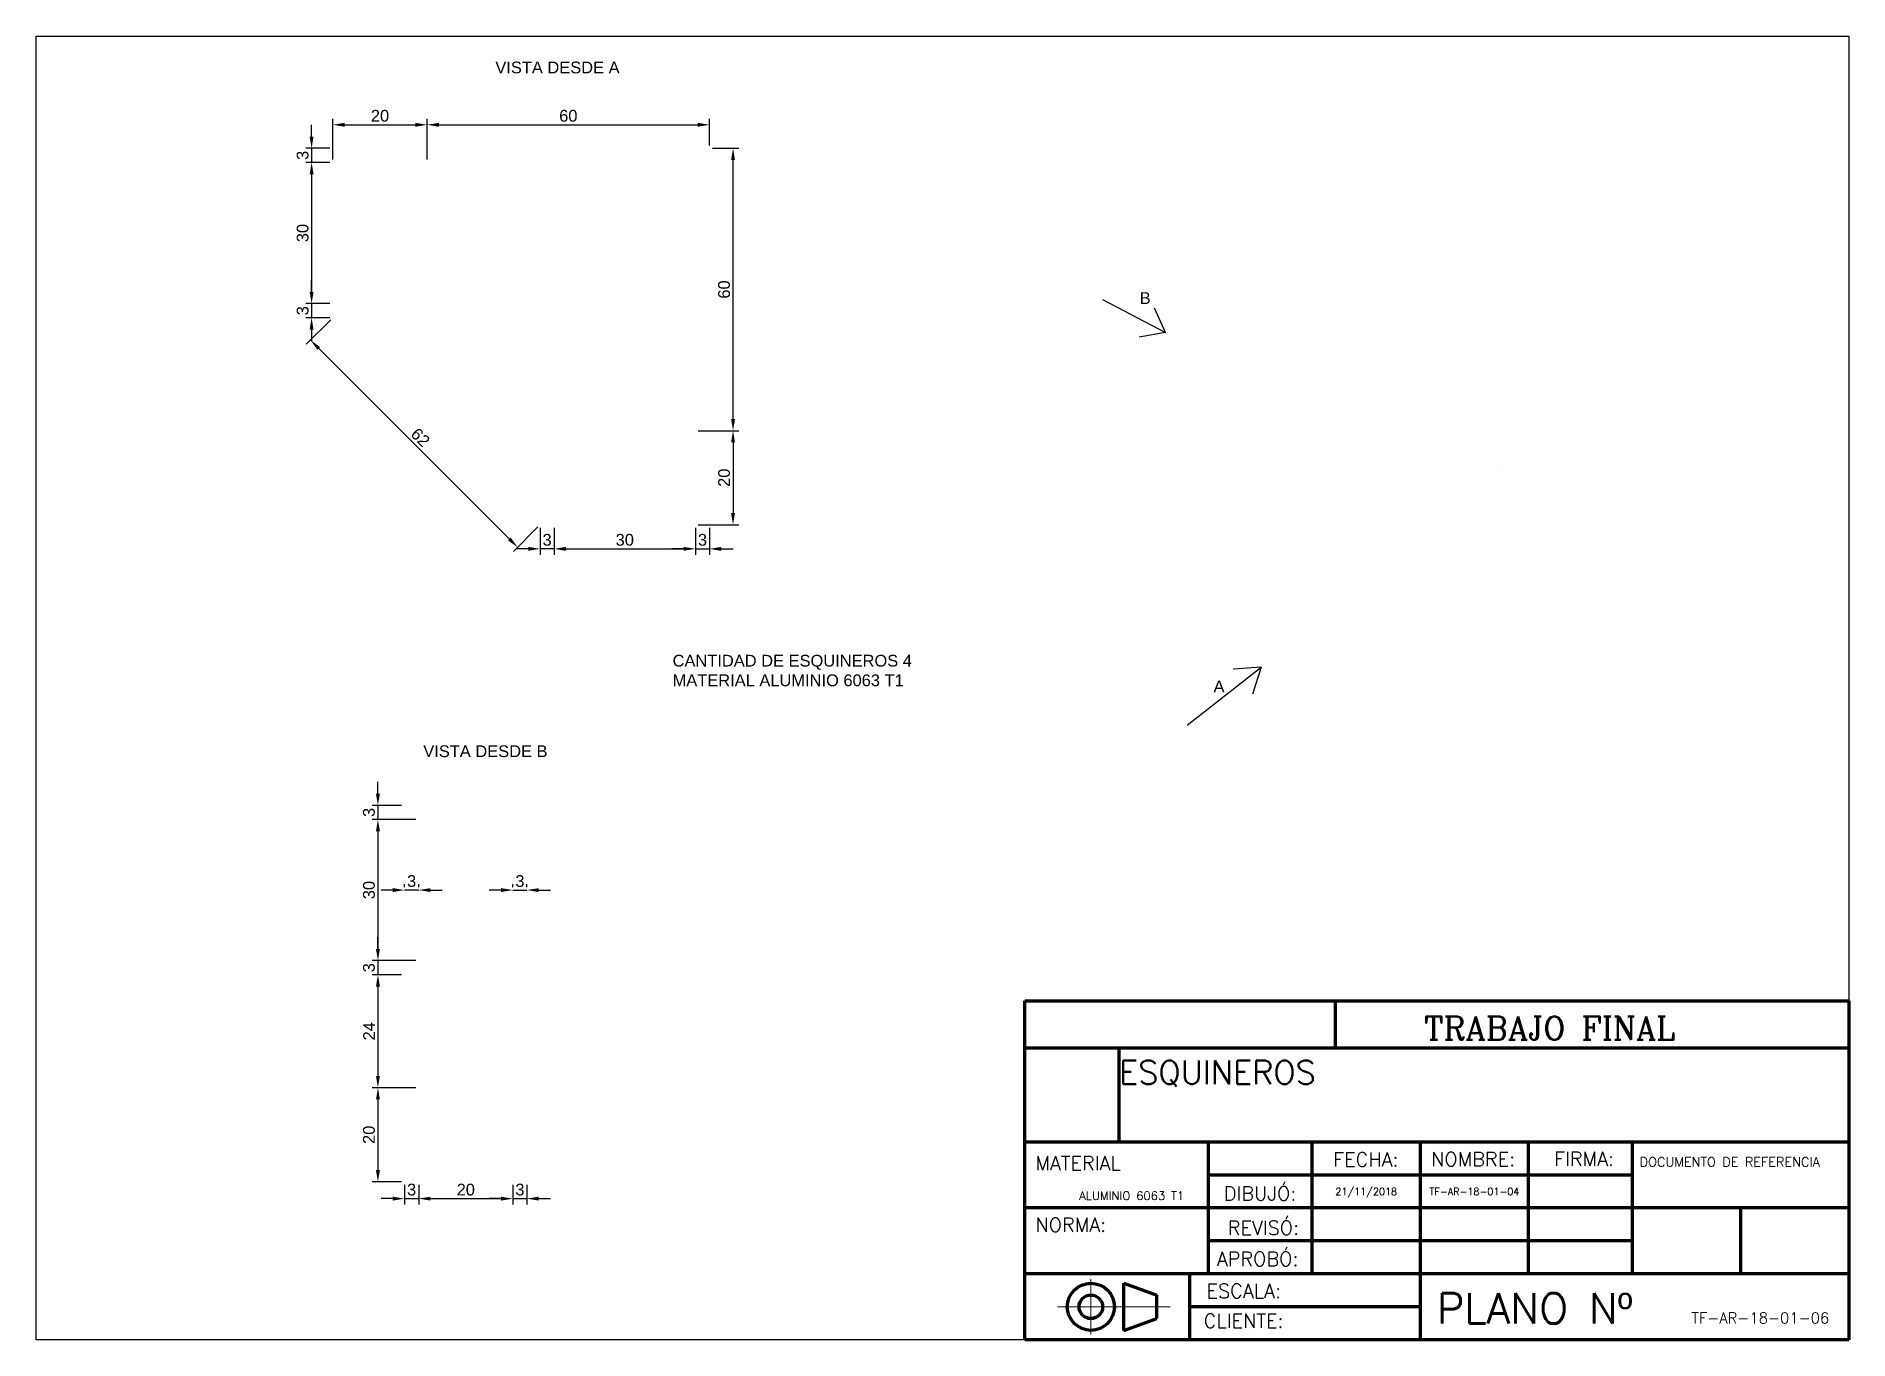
# Paper-space layout 'Presentación1' of a CAD drawing. Header units: millimetres. Extents: x 17 to 402, y -10 to 267.
import ezdxf
from ezdxf.enums import TextEntityAlignment as Align

# ---------------------------------------------------------------- set-up
doc = ezdxf.new("R2010")
doc.units = ezdxf.units.MM
doc.linetypes.add('CENTRO', pattern=[50.8, 31.75, -6.35, 6.35, -6.35])
for name, color, linetype in [('ATRIBUTO', 4, 'Continuous'), ('cotas', 7, 'Continuous'), ('TEXTO', 6, 'Continuous')]:
    doc.layers.add(name, color=color, linetype=linetype)
doc.layers.add('LINEA AUXILIAR', color=7, linetype='CENTRO', lineweight=15)
doc.layers.add('ROTULO', color=7, linetype='Continuous', lineweight=158)
doc.styles.add('ROMANC', font='romanc.shx')
doc.styles.add('ROMANS', font='romans.shx')
doc.styles.get("Standard").update_dxf_attribs({"font": 'arial.ttf'})
doc.dimstyles.new('ISO-25', dxfattribs={"dimtxt": 2.5, "dimasz": 2.5, "dimexe": 1.25, "dimexo": 0.625, "dimtad": 1, "dimtxsty": 'Standard', "dimcen": 2.5, "dimadec": 0, "dimazin": 0, "dimtfac": 1, "dimtmove": 0, "dimatfit": 3, "dimfxl": 1, "dimarcsym": 0})

# ---------------------------------------------------------------- blocks, each defined once
blk = doc.blocks.new('ROTULO ACAD JIG2')
at = {"layer": 'LINEA AUXILIAR'}
for p, q in [((-161, 1.11), (-161, 12.88)), ((-144.12, 7), (-168.07, 7))]:
    blk.add_line(p, q, dxfattribs=at)
at = {"layer": 'ROTULO'}
for p, q in [((-175, 72), (0, 72)), ((-175, 0), (-175, 72)), ((-109, 62), (-109, 72)), ((0, 72), (0, 0)), ((-175, 62), (0, 62)), ((-155, 42), (-155, 62)), ((0, 42), (-175, 42)), ((-136, 14), (-136, 42)), ((-114, 14), (-114, 42)), ((-91, 14), (-91, 42)), ((-68, 14), (-68, 42)), ((-46, 42), (-46, 14)), ((-46, 35), (-136, 35)), ((0, 28), (-175, 28)), ((-23, 28), (-23, 14)), ((-46, 21), (-136, 21)), ((0, 14), (-175, 14)), ((-154, 2), (-154, 12)), ((-154, 12), (-147, 9.5)), ((-140, 0), (-140, 14)), ((-91, 0), (-91, 14)), ((-147, 4.5), (-147, 9.5)), ((-154, 2), (-147, 4.5)), ((-91, 7), (-140, 7)), ((0, 0), (-175, 0))]:
    blk.add_line(p, q, dxfattribs=at)
for radius in [5, 2.5]:
    blk.add_circle((-161, 7), radius, dxfattribs=at)
at = {"layer": 'ATRIBUTO', "style": 'ROMANS'}
for tag, p, height in [('DESIGN_1', (-155, 54.32), 5), ('DESIGN_2', (-155, 44.11), 5), ('MATERIAL', (-163.48, 29.7), 2.5), ('REFERENCIA', (-31.27, 29.68), 2.5), ('NORMA', (-162.56, 16.38), 2.5), ('ESCALA', (-109.41, 8.83), 2.5), ('PLANO', (-33.42, 3.49), 6.5), ('CLIENTE', (-109.79, 2.64), 2.5)]:
    blk.add_attdef(tag, p, '', height=height, dxfattribs=at)
for tag, p in [('FECHA_DIB', (-102.5, 31.5)), ('DIBUJÓ', (-79.5, 31.5)), ('FECHA_REV', (-102.5, 24.5)), ('REVISÓ', (-79.5, 24.5)), ('APROBÓ', (-79.5, 17.5)), ('FECHA_APP', (-102.5, 17.5))]:
    blk.add_attdef(tag, text='', height=2.5, dxfattribs=at).set_placement(p, align=Align.MIDDLE_CENTER)
at = {"layer": 'TEXTO'}
for s, height, style, p in [('TRABAJO FINAL', 5, 'ROMANC', (-90.18, 63.72)), ('MATERIAL', 3, 'ROMANS', (-172.79, 36)), ('FECHA:', 3, 'ROMANS', (-109.51, 36.81)), ('NOMBRE:', 3, 'ROMANS', (-88.74, 36.88)), ('FIRMA:', 3, 'ROMANS', (-62.59, 36.95)), ('DOCUMENTO DE REFERENCIA', 2, 'ROMANS', (-44.43, 36.78)), ('DIBUJÓ:', 3, 'ROMANS', (-132.77, 29.58)), ('NORMA:', 3, 'ROMANS', (-172.79, 22.92)), ('REVISÓ:', 3, 'ROMANS', (-131.93, 22.3)), ('APROBÓ:', 3, 'ROMANS', (-134.25, 15.67)), ('ESCALA:', 3, 'ROMANS', (-136.43, 8.87)), ('PLANO Nº', 6.5, 'ROMANS', (-87.5, 3.43)), ('CLIENTE:', 3, 'ROMANS', (-137.03, 2.5))]:
    blk.add_text(s, height=height, dxfattribs=dict(at, style=style)).set_placement(p)
blk = doc.blocks.new('*D9')
at = {"color": 0, "lineweight": -2, "transparency": 16777216}
for p, q in [((127.45, 162.57), (127.45, 156.84)), ((157.45, 162.57), (157.45, 156.84)), ((129.95, 158.09), (154.95, 158.09))]:
    blk.add_line(p, q, dxfattribs=at)
at = {"color": 0, "transparency": 16777216}
for points in [[(129.95, 158.51), (129.95, 157.68), (127.45, 158.09)], [(154.95, 158.51), (154.95, 157.68), (157.45, 158.09)]]:
    blk.add_solid(points, dxfattribs=at)
at = {"layer": 'Defpoints', "color": 0, "transparency": 16777216}
for p in [(127.45, 163.2), (157.45, 163.2), (157.45, 158.09)]:
    blk.add_point(p, dxfattribs=at)
at = {"color": 0, "transparency": 16777216, "insert": (142.45, 160), "char_height": 2.5, "attachment_point": 5}
blk.add_mtext('30', dxfattribs=at)
blk = doc.blocks.new('*D10')
at = {"color": 0, "lineweight": -2, "transparency": 16777216}
for p, q in [((157.45, 162.57), (157.45, 156.84)), ((160.45, 162.57), (160.45, 156.84)), ((154.95, 158.09), (152.45, 158.09)), ((157.45, 158.09), (160.45, 158.09)), ((162.95, 158.09), (165.45, 158.09))]:
    blk.add_line(p, q, dxfattribs=at)
at = {"color": 0, "transparency": 16777216}
for points in [[(154.95, 158.51), (154.95, 157.68), (157.45, 158.09)], [(162.95, 158.51), (162.95, 157.68), (160.45, 158.09)]]:
    blk.add_solid(points, dxfattribs=at)
at = {"layer": 'Defpoints', "color": 0, "transparency": 16777216}
for p in [(157.45, 163.2), (160.45, 163.2), (160.45, 158.09)]:
    blk.add_point(p, dxfattribs=at)
at = {"color": 0, "transparency": 16777216, "insert": (158.95, 160), "char_height": 2.5, "attachment_point": 5}
blk.add_mtext('3', dxfattribs=at)
blk = doc.blocks.new('*D11')
at = {"color": 0, "lineweight": -2, "transparency": 16777216}
for p, q in [((124.45, 162.57), (124.45, 156.84)), ((127.45, 162.57), (127.45, 156.84)), ((121.95, 158.09), (119.45, 158.09)), ((127.45, 158.09), (124.45, 158.09)), ((129.95, 158.09), (132.45, 158.09))]:
    blk.add_line(p, q, dxfattribs=at)
at = {"color": 0, "transparency": 16777216}
for points in [[(121.95, 158.51), (121.95, 157.68), (124.45, 158.09)], [(129.95, 158.51), (129.95, 157.68), (127.45, 158.09)]]:
    blk.add_solid(points, dxfattribs=at)
at = {"layer": 'Defpoints', "color": 0, "transparency": 16777216}
for p in [(124.45, 163.2), (127.45, 163.2), (124.45, 158.09)]:
    blk.add_point(p, dxfattribs=at)
at = {"color": 0, "transparency": 16777216, "insert": (125.95, 160), "char_height": 2.5, "attachment_point": 5}
blk.add_mtext('3', dxfattribs=at)
blk = doc.blocks.new('*D12')
at = {"color": 0, "lineweight": -2, "transparency": 16777216}
for p, q in [((79.82, 240.2), (74.67, 240.2)), ((75.92, 237.7), (75.92, 212.7)), ((79.82, 210.2), (74.67, 210.2))]:
    blk.add_line(p, q, dxfattribs=at)
at = {"color": 0, "transparency": 16777216}
for points in [[(75.51, 237.7), (76.34, 237.7), (75.92, 240.2)], [(75.51, 212.7), (76.34, 212.7), (75.92, 210.2)]]:
    blk.add_solid(points, dxfattribs=at)
at = {"layer": 'Defpoints', "color": 0, "transparency": 16777216}
for p in [(80.45, 240.2), (75.92, 210.2), (80.45, 210.2)]:
    blk.add_point(p, dxfattribs=at)
at = {"color": 0, "transparency": 16777216, "insert": (74.02, 225.2), "char_height": 2.5, "attachment_point": 5, "rotation": 90}
blk.add_mtext('30', dxfattribs=at)
blk = doc.blocks.new('*D13')
at = {"color": 0, "lineweight": -2, "transparency": 16777216}
for p, q in [((75.92, 245.7), (75.92, 248.2)), ((79.82, 243.2), (74.67, 243.2)), ((75.92, 243.2), (75.92, 240.2)), ((79.82, 240.2), (74.67, 240.2)), ((75.92, 237.7), (75.92, 235.2))]:
    blk.add_line(p, q, dxfattribs=at)
at = {"color": 0, "transparency": 16777216}
for points in [[(75.51, 245.7), (76.34, 245.7), (75.92, 243.2)], [(75.51, 237.7), (76.34, 237.7), (75.92, 240.2)]]:
    blk.add_solid(points, dxfattribs=at)
at = {"layer": 'Defpoints', "color": 0, "transparency": 16777216}
for p in [(80.45, 243.2), (75.92, 240.2), (80.45, 240.2)]:
    blk.add_point(p, dxfattribs=at)
at = {"color": 0, "transparency": 16777216, "insert": (74.02, 241.7), "char_height": 2.5, "attachment_point": 5, "rotation": 90}
blk.add_mtext('3', dxfattribs=at)
blk = doc.blocks.new('*D14')
at = {"color": 0, "lineweight": -2, "transparency": 16777216}
for p, q in [((75.92, 212.7), (75.92, 215.2)), ((79.82, 210.2), (74.67, 210.2)), ((75.92, 210.2), (75.92, 207.2)), ((79.82, 207.2), (74.67, 207.2)), ((75.92, 204.7), (75.92, 202.2))]:
    blk.add_line(p, q, dxfattribs=at)
at = {"color": 0, "transparency": 16777216}
for points in [[(75.51, 212.7), (76.34, 212.7), (75.92, 210.2)], [(75.51, 204.7), (76.34, 204.7), (75.92, 207.2)]]:
    blk.add_solid(points, dxfattribs=at)
at = {"layer": 'Defpoints', "color": 0, "transparency": 16777216}
for p in [(80.45, 210.2), (75.92, 207.2), (80.45, 207.2)]:
    blk.add_point(p, dxfattribs=at)
at = {"color": 0, "transparency": 16777216, "insert": (74.02, 208.7), "char_height": 2.5, "attachment_point": 5, "rotation": 90}
blk.add_mtext('3', dxfattribs=at)
blk = doc.blocks.new('*D15')
at = {"color": 0, "lineweight": -2, "transparency": 16777216}
for p, q in [((80, 206.76), (74.8, 201.55)), ((77.45, 200.67), (117.92, 160.2)), ((124, 162.76), (118.8, 157.55))]:
    blk.add_line(p, q, dxfattribs=at)
at = {"color": 0, "transparency": 16777216}
for points in [[(77.75, 200.96), (77.16, 200.37), (75.69, 202.44)], [(118.21, 160.5), (117.62, 159.91), (119.69, 158.44)]]:
    blk.add_solid(points, dxfattribs=at)
at = {"layer": 'Defpoints', "color": 0, "transparency": 16777216}
for p in [(80.45, 207.2), (124.45, 163.2), (119.69, 158.44)]:
    blk.add_point(p, dxfattribs=at)
at = {"color": 0, "transparency": 16777216, "insert": (99.03, 181.78), "char_height": 2.5, "attachment_point": 5, "rotation": 315}
blk.add_mtext('62', dxfattribs=at)
blk = doc.blocks.new('*D16')
at = {"color": 0, "lineweight": -2, "transparency": 16777216}
for p, q in [((80.45, 240.82), (80.45, 249.45)), ((82.95, 248.2), (97.95, 248.2)), ((100.45, 240.82), (100.45, 249.45))]:
    blk.add_line(p, q, dxfattribs=at)
at = {"color": 0, "transparency": 16777216}
for points in [[(82.95, 248.61), (82.95, 247.78), (80.45, 248.2)], [(97.95, 248.61), (97.95, 247.78), (100.45, 248.2)]]:
    blk.add_solid(points, dxfattribs=at)
at = {"layer": 'Defpoints', "color": 0, "transparency": 16777216}
for p in [(100.45, 248.2), (80.45, 240.2), (100.45, 240.2)]:
    blk.add_point(p, dxfattribs=at)
at = {"color": 0, "transparency": 16777216, "insert": (90.45, 250.1), "char_height": 2.5, "attachment_point": 5}
blk.add_mtext('20', dxfattribs=at)
blk = doc.blocks.new('*D17')
at = {"color": 0, "lineweight": -2, "transparency": 16777216}
for p, q in [((158.07, 183.2), (166.7, 183.2)), ((165.45, 180.7), (165.45, 165.7)), ((158.07, 163.2), (166.7, 163.2))]:
    blk.add_line(p, q, dxfattribs=at)
at = {"color": 0, "transparency": 16777216}
for points in [[(165.03, 180.7), (165.86, 180.7), (165.45, 183.2)], [(165.03, 165.7), (165.86, 165.7), (165.45, 163.2)]]:
    blk.add_solid(points, dxfattribs=at)
at = {"layer": 'Defpoints', "color": 0, "transparency": 16777216}
for p in [(157.45, 183.2), (157.45, 163.2), (165.45, 163.2)]:
    blk.add_point(p, dxfattribs=at)
at = {"color": 0, "transparency": 16777216, "insert": (163.55, 173.2), "char_height": 2.5, "attachment_point": 5, "rotation": 90}
blk.add_mtext('20', dxfattribs=at)
blk = doc.blocks.new('*D18')
at = {"color": 0, "lineweight": -2, "transparency": 16777216}
for p, q in [((90.01, 106.09), (90.01, 108.59)), ((95.05, 103.59), (88.76, 103.59)), ((98.05, 100.59), (88.76, 100.59)), ((90.01, 103.59), (90.01, 100.59)), ((90.01, 98.09), (90.01, 95.59))]:
    blk.add_line(p, q, dxfattribs=at)
at = {"color": 0, "transparency": 16777216}
for points in [[(89.59, 106.09), (90.43, 106.09), (90.01, 103.59)], [(89.59, 98.09), (90.43, 98.09), (90.01, 100.59)]]:
    blk.add_solid(points, dxfattribs=at)
at = {"layer": 'Defpoints', "color": 0, "transparency": 16777216}
for p in [(90.01, 100.59), (95.67, 103.59), (98.67, 100.59)]:
    blk.add_point(p, dxfattribs=at)
at = {"color": 0, "transparency": 16777216, "insert": (88.11, 102.09), "char_height": 2.5, "attachment_point": 5, "rotation": 90}
blk.add_mtext('3', dxfattribs=at)
blk = doc.blocks.new('*D19')
at = {"color": 0, "lineweight": -2, "transparency": 16777216}
for p, q in [((98.05, 100.59), (88.76, 100.59)), ((90.01, 98.09), (90.01, 73.09)), ((98.05, 70.59), (88.76, 70.59))]:
    blk.add_line(p, q, dxfattribs=at)
at = {"color": 0, "transparency": 16777216}
for points in [[(89.59, 98.09), (90.43, 98.09), (90.01, 100.59)], [(89.59, 73.09), (90.43, 73.09), (90.01, 70.59)]]:
    blk.add_solid(points, dxfattribs=at)
at = {"layer": 'Defpoints', "color": 0, "transparency": 16777216}
for p in [(98.67, 100.59), (90.01, 70.59), (98.67, 70.59)]:
    blk.add_point(p, dxfattribs=at)
at = {"color": 0, "transparency": 16777216, "insert": (88.11, 85.59), "char_height": 2.5, "attachment_point": 5, "rotation": 90}
blk.add_mtext('30', dxfattribs=at)
blk = doc.blocks.new('*D20')
at = {"color": 0, "lineweight": -2, "transparency": 16777216}
for p, q in [((90.01, 73.09), (90.01, 75.59)), ((98.05, 70.59), (88.76, 70.59)), ((90.01, 70.59), (90.01, 67.59)), ((95.05, 67.59), (88.76, 67.59)), ((90.01, 65.09), (90.01, 62.59))]:
    blk.add_line(p, q, dxfattribs=at)
at = {"color": 0, "transparency": 16777216}
for points in [[(89.59, 73.09), (90.43, 73.09), (90.01, 70.59)], [(89.59, 65.09), (90.43, 65.09), (90.01, 67.59)]]:
    blk.add_solid(points, dxfattribs=at)
at = {"layer": 'Defpoints', "color": 0, "transparency": 16777216}
for p in [(98.67, 70.59), (90.01, 67.59), (95.67, 67.59)]:
    blk.add_point(p, dxfattribs=at)
at = {"color": 0, "transparency": 16777216, "insert": (88.11, 69.09), "char_height": 2.5, "attachment_point": 5, "rotation": 90}
blk.add_mtext('3', dxfattribs=at)
blk = doc.blocks.new('*D21')
at = {"color": 0, "lineweight": -2, "transparency": 16777216}
for p, q in [((95.05, 67.59), (88.76, 67.59)), ((90.01, 65.09), (90.01, 46.09)), ((98.05, 43.59), (88.76, 43.59))]:
    blk.add_line(p, q, dxfattribs=at)
at = {"color": 0, "transparency": 16777216}
for points in [[(89.59, 65.09), (90.43, 65.09), (90.01, 67.59)], [(89.59, 46.09), (90.43, 46.09), (90.01, 43.59)]]:
    blk.add_solid(points, dxfattribs=at)
at = {"layer": 'Defpoints', "color": 0, "transparency": 16777216}
for p in [(95.67, 67.59), (90.01, 43.59), (98.67, 43.59)]:
    blk.add_point(p, dxfattribs=at)
at = {"color": 0, "transparency": 16777216, "insert": (88.13, 55.59), "char_height": 2.5, "attachment_point": 5, "rotation": 90}
blk.add_mtext('24', dxfattribs=at)
blk = doc.blocks.new('*D22')
at = {"color": 0, "lineweight": -2, "transparency": 16777216}
for p, q in [((98.05, 43.59), (88.76, 43.59)), ((90.01, 41.09), (90.01, 26.09)), ((95.05, 23.59), (88.76, 23.59))]:
    blk.add_line(p, q, dxfattribs=at)
at = {"color": 0, "transparency": 16777216}
for points in [[(89.59, 41.09), (90.43, 41.09), (90.01, 43.59)], [(89.59, 26.09), (90.43, 26.09), (90.01, 23.59)]]:
    blk.add_solid(points, dxfattribs=at)
at = {"layer": 'Defpoints', "color": 0, "transparency": 16777216}
for p in [(98.67, 43.59), (90.01, 23.59), (95.67, 23.59)]:
    blk.add_point(p, dxfattribs=at)
at = {"color": 0, "transparency": 16777216, "insert": (88.11, 33.59), "char_height": 2.5, "attachment_point": 5, "rotation": 90}
blk.add_mtext('20', dxfattribs=at)
blk = doc.blocks.new('*D23')
at = {"color": 0, "lineweight": -2, "transparency": 16777216}
for p, q in [((93.17, 20.03), (90.67, 20.03)), ((95.67, 22.96), (95.67, 18.78)), ((95.67, 20.03), (98.67, 20.03)), ((98.67, 22.96), (98.67, 18.78)), ((101.17, 20.03), (103.67, 20.03))]:
    blk.add_line(p, q, dxfattribs=at)
at = {"color": 0, "transparency": 16777216}
for points in [[(93.17, 20.44), (93.17, 19.61), (95.67, 20.03)], [(101.17, 20.44), (101.17, 19.61), (98.67, 20.03)]]:
    blk.add_solid(points, dxfattribs=at)
at = {"layer": 'Defpoints', "color": 0, "transparency": 16777216}
for p in [(95.67, 23.59), (98.67, 23.59), (98.67, 20.03)]:
    blk.add_point(p, dxfattribs=at)
at = {"color": 0, "transparency": 16777216, "insert": (97.17, 21.93), "char_height": 2.5, "attachment_point": 5}
blk.add_mtext('3', dxfattribs=at)
blk = doc.blocks.new('*D24')
at = {"color": 0, "lineweight": -2, "transparency": 16777216}
for p, q in [((98.67, 22.96), (98.67, 18.78)), ((101.17, 20.03), (116.17, 20.03)), ((118.67, 22.96), (118.67, 18.78))]:
    blk.add_line(p, q, dxfattribs=at)
at = {"color": 0, "transparency": 16777216}
for points in [[(101.17, 20.44), (101.17, 19.61), (98.67, 20.03)], [(116.17, 20.44), (116.17, 19.61), (118.67, 20.03)]]:
    blk.add_solid(points, dxfattribs=at)
at = {"layer": 'Defpoints', "color": 0, "transparency": 16777216}
for p in [(98.67, 23.59), (118.67, 23.59), (118.67, 20.03)]:
    blk.add_point(p, dxfattribs=at)
at = {"color": 0, "transparency": 16777216, "insert": (108.67, 21.93), "char_height": 2.5, "attachment_point": 5}
blk.add_mtext('20', dxfattribs=at)
blk = doc.blocks.new('*D25')
at = {"color": 0, "lineweight": -2, "transparency": 16777216}
for p, q in [((116.17, 20.03), (113.67, 20.03)), ((118.67, 22.96), (118.67, 18.78)), ((118.67, 20.03), (121.67, 20.03)), ((121.67, 22.96), (121.67, 18.78)), ((124.17, 20.03), (126.67, 20.03))]:
    blk.add_line(p, q, dxfattribs=at)
at = {"color": 0, "transparency": 16777216}
for points in [[(116.17, 20.44), (116.17, 19.61), (118.67, 20.03)], [(124.17, 20.44), (124.17, 19.61), (121.67, 20.03)]]:
    blk.add_solid(points, dxfattribs=at)
at = {"layer": 'Defpoints', "color": 0, "transparency": 16777216}
for p in [(118.67, 23.59), (121.67, 23.59), (121.67, 20.03)]:
    blk.add_point(p, dxfattribs=at)
at = {"color": 0, "transparency": 16777216, "insert": (120.17, 21.93), "char_height": 2.5, "attachment_point": 5}
blk.add_mtext('3', dxfattribs=at)
blk = doc.blocks.new('*D26')
at = {"color": 0, "lineweight": -2, "transparency": 16777216}
for p, q in [((116.17, 85.59), (113.67, 85.59)), ((118.67, 86.21), (118.67, 86.84)), ((118.67, 85.59), (121.67, 85.59)), ((121.67, 86.21), (121.67, 86.84)), ((124.17, 85.59), (126.67, 85.59))]:
    blk.add_line(p, q, dxfattribs=at)
at = {"color": 0, "transparency": 16777216}
for points in [[(116.17, 86), (116.17, 85.17), (118.67, 85.59)], [(124.17, 86), (124.17, 85.17), (121.67, 85.59)]]:
    blk.add_solid(points, dxfattribs=at)
at = {"layer": 'Defpoints', "color": 0, "transparency": 16777216}
for p in [(118.67, 85.59), (121.67, 85.59), (121.67, 85.59)]:
    blk.add_point(p, dxfattribs=at)
at = {"color": 0, "transparency": 16777216, "insert": (120.17, 87.49), "char_height": 2.5, "attachment_point": 5}
blk.add_mtext('3', dxfattribs=at)
blk = doc.blocks.new('*D27')
at = {"color": 0, "lineweight": -2, "transparency": 16777216}
for p, q in [((93.17, 85.59), (90.67, 85.59)), ((95.67, 86.21), (95.67, 86.84)), ((98.67, 85.59), (95.67, 85.59)), ((98.67, 86.21), (98.67, 86.84)), ((101.17, 85.59), (103.67, 85.59))]:
    blk.add_line(p, q, dxfattribs=at)
at = {"color": 0, "transparency": 16777216}
for points in [[(93.17, 86), (93.17, 85.17), (95.67, 85.59)], [(101.17, 86), (101.17, 85.17), (98.67, 85.59)]]:
    blk.add_solid(points, dxfattribs=at)
at = {"layer": 'Defpoints', "color": 0, "transparency": 16777216}
for p in [(95.67, 85.59), (95.67, 85.59), (98.67, 85.59)]:
    blk.add_point(p, dxfattribs=at)
at = {"color": 0, "transparency": 16777216, "insert": (97.17, 87.49), "char_height": 2.5, "attachment_point": 5}
blk.add_mtext('3', dxfattribs=at)
blk = doc.blocks.new('*D28')
at = {"color": 0, "lineweight": -2, "transparency": 16777216}
for p, q in [((100.45, 240.82), (100.45, 249.45)), ((102.95, 248.2), (157.95, 248.2)), ((160.45, 243.82), (160.45, 249.45))]:
    blk.add_line(p, q, dxfattribs=at)
at = {"color": 0, "transparency": 16777216}
for points in [[(102.95, 248.61), (102.95, 247.78), (100.45, 248.2)], [(157.95, 248.61), (157.95, 247.78), (160.45, 248.2)]]:
    blk.add_solid(points, dxfattribs=at)
at = {"layer": 'Defpoints', "color": 0, "transparency": 16777216}
for p in [(160.45, 248.2), (160.45, 243.2), (100.45, 240.2)]:
    blk.add_point(p, dxfattribs=at)
at = {"color": 0, "transparency": 16777216, "insert": (130.45, 250.1), "char_height": 2.5, "attachment_point": 5}
blk.add_mtext('60', dxfattribs=at)
blk = doc.blocks.new('*D29')
at = {"color": 0, "lineweight": -2, "transparency": 16777216}
for p, q in [((161.07, 243.2), (166.7, 243.2)), ((165.45, 185.7), (165.45, 240.7)), ((158.07, 183.2), (166.7, 183.2))]:
    blk.add_line(p, q, dxfattribs=at)
at = {"color": 0, "transparency": 16777216}
for points in [[(165.03, 240.7), (165.86, 240.7), (165.45, 243.2)], [(165.03, 185.7), (165.86, 185.7), (165.45, 183.2)]]:
    blk.add_solid(points, dxfattribs=at)
at = {"layer": 'Defpoints', "color": 0, "transparency": 16777216}
for p in [(160.45, 243.2), (165.45, 243.2), (157.45, 183.2)]:
    blk.add_point(p, dxfattribs=at)
at = {"color": 0, "transparency": 16777216, "insert": (163.55, 213.2), "char_height": 2.5, "attachment_point": 5, "rotation": 90}
blk.add_mtext('60', dxfattribs=at)

psp = doc.layouts.new('Presentación1')

# ---------------------------------------------------------------- linework, layer by layer
for p, q in [((243.9, 211.07), (257.297, 204.065)), ((257.297, 204.065), (254.96, 209.202)), ((257.297, 204.065), (251.745, 203.053)), ((328.152, 175.661), (328.152, 175.661)), ((328.152, 175.661), (328.152, 175.661)), ((328.152, 175.661), (328.152, 175.661)), ((328.152, 175.661), (328.152, 175.661)), ((328.152, 175.661), (328.152, 175.661)), ((328.152, 175.661), (328.152, 175.661)), ((261.949, 120.595), (277.665, 132.943)), ((277.665, 132.943), (271.684, 132.494)), ((277.665, 132.943), (275.814, 127.237))]:
    psp.add_line(p, q)
psp.add_lwpolyline([(17.426, 267.014), (402.46, 267.014), (402.46, -9.961), (17.426, -9.961)], close=True)

# ---------------------------------------------------------------- block references
at = {"layer": 'cotas'}
ref = psp.add_blockref('ROTULO ACAD JIG2', (402.46, -9.961), dxfattribs=at)
ref.add_attrib('DIBUJÓ', 'TF-AR-18-01-04', dxfattribs={"layer": 'ATRIBUTO', "height": 1.5, "style": 'ROMANS'}).set_placement((322.96, 21.539), align=Align.MIDDLE_CENTER)
ref.add_attrib('FECHA_DIB', '21/11/2018', dxfattribs={"layer": 'ATRIBUTO', "height": 1.5, "style": 'ROMANS'}).set_placement((299.96, 21.539), align=Align.MIDDLE_CENTER)
ref.add_attrib('DESIGN_1', 'ESQUINEROS', (247.46, 44.359), dxfattribs={"layer": 'ATRIBUTO', "height": 5, "style": 'ROMANS'})
ref.add_attrib('MATERIAL', 'ALUMINIO 6063 T1', (238.983, 19.74), dxfattribs={"layer": 'ATRIBUTO', "height": 1.8, "style": 'ROMANS'})
ref.add_attrib('PLANO', 'TF-AR-18-01-06', (369.043, -6.472), dxfattribs={"layer": 'ATRIBUTO', "height": 2.3, "style": 'ROMANS'})

# ---------------------------------------------------------------- texts
at = {"char_height": 2.5, "attachment_point": 1}
for s, width, insert in [('VISTA DESDE A', 32.49201, (114.953, 261.63)), ('B', 7.63323, (251.845, 212.627)), ('CANTIDAD DE ESQUINEROS 4\\PMATERIAL ALUMINIO 6063 T1\\P\\P               \\P               ', 170.70214, (152.608, 135.579)), ('A', 8.39546, (267.52, 130.112)), ('VISTA DESDE B', 27.57691, (99.648, 116.342))]:
    psp.add_mtext_dynamic_manual_height_columns(s, width=width, gutter_width=12.5, heights=[0], dxfattribs=dict(at, insert=insert))

# ---------------------------------------------------------------- dimensions: what is measured, and where the dimension line sits
for base, p1, p2, angle, picture, middle in [((100.447, 248.198), (80.447, 240.198), (100.447, 240.198), 180, '*D16', (90.447, 250.099)), ((160.447, 248.198), (100.447, 240.198), (160.447, 243.198), 180, '*D28', (130.447, 250.099)), ((75.923, 240.198), (80.447, 243.198), (80.447, 240.198), 270, '*D13', (74.021, 241.698)), ((165.447, 243.198), (157.447, 183.198), (160.447, 243.198), 90, '*D29', (163.545, 213.198)), ((75.923, 210.198), (80.447, 240.198), (80.447, 210.198), 270, '*D12', (74.021, 225.198)), ((75.923, 207.198), (80.447, 210.198), (80.447, 207.198), 270, '*D14', (74.021, 208.698)), ((165.447, 163.198), (157.447, 183.198), (157.447, 163.198), 90, '*D17', (163.545, 173.198)), ((90.009, 100.588), (95.674, 103.588), (98.674, 100.588), 270, '*D18', (88.107, 102.088)), ((90.009, 70.588), (98.674, 100.588), (98.674, 70.588), 270, '*D19', (88.107, 85.588)), ((90.009, 67.588), (98.674, 70.588), (95.674, 67.588), 270, '*D20', (88.107, 69.088)), ((90.009, 43.588), (95.674, 67.588), (98.674, 43.588), 270, '*D21', (88.129, 55.588)), ((90.009, 23.588), (98.674, 43.588), (95.674, 23.588), 270, '*D22', (88.108, 33.588))]:
    dim = psp.add_linear_dim(base=base, p1=p1, p2=p2, angle=angle, dimstyle='ISO-25', override={"dimlfac": -1})
    dim.commit()
    dim.dimension.update_dxf_attribs({"geometry": picture, "text_midpoint": middle})
dim = psp.add_aligned_dim(p1=(80.447, 207.198), p2=(124.447, 163.198), distance=-6.734, dimstyle='ISO-25', override={"dimdec": 0, "dimlfac": -1})
dim.commit()
dim.dimension.update_dxf_attribs({"geometry": '*D15', "text_midpoint": (99.03, 181.781)})
for base, p1, p2, picture, middle in [((124.447, 158.095), (127.447, 163.198), (124.447, 163.198), '*D11', (125.947, 159.997)), ((157.447, 158.095), (127.447, 163.198), (157.447, 163.198), '*D9', (142.447, 159.997)), ((160.447, 158.095), (157.447, 163.198), (160.447, 163.198), '*D10', (158.947, 159.997)), ((95.674, 85.588), (98.674, 85.588), (95.674, 85.588), '*D27', (97.174, 87.491)), ((121.674, 85.588), (118.674, 85.588), (121.674, 85.588), '*D26', (120.174, 87.491)), ((98.674, 20.025), (95.674, 23.588), (98.674, 23.588), '*D23', (97.174, 21.928)), ((118.674, 20.025), (98.674, 23.588), (118.674, 23.588), '*D24', (108.674, 21.927)), ((121.674, 20.025), (118.674, 23.588), (121.674, 23.588), '*D25', (120.174, 21.928))]:
    dim = psp.add_linear_dim(base=base, p1=p1, p2=p2, dimstyle='ISO-25', override={"dimlfac": -1})
    dim.commit()
    dim.dimension.update_dxf_attribs({"geometry": picture, "text_midpoint": middle})

doc.saveas('drawing.dxf')
